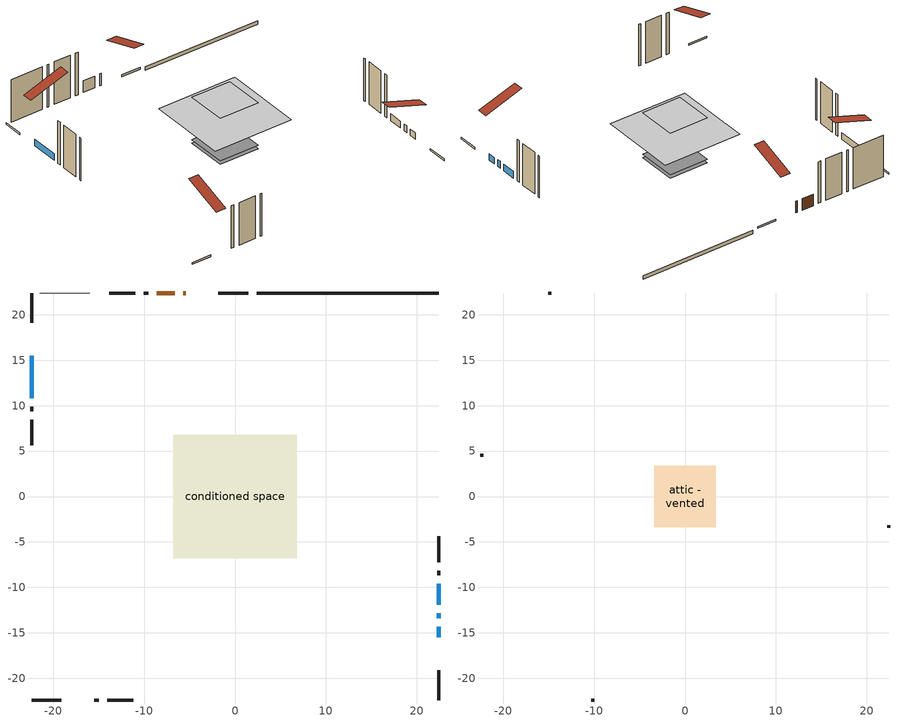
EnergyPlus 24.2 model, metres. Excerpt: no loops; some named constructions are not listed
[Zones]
conditioned space
 floor adiabatic (Floor2 construction): -3.39,-3.39 -3.39,3.39 3.39,3.39 3.39,-3.39 z0.61
 floor adiabatic (AdiabaticFloorConstruction): -6.77,-6.77 -6.77,6.77 6.77,6.77 6.77,-6.77 z5.49
 floor foundation (Slab1 construction): -3.39,-3.39 -3.39,3.39 3.39,3.39 3.39,-3.39 z0
 wall outside (RimJoist1 construction): 1.47,22.4 -1.83,22.4 / -22.4,-22.4 -19.1,-22.4 / -22.4,22.4 -22.4,19.1 / 22.4,-22.4 22.4,-19.1 z0.61:0.91
 wall outside (AdiabaticWallConstruction 1): -5.42,22.4 -5.7,22.4 / -6.62,22.4 -8.61,22.4 z0.61:2.64
 wall outside (AdiabaticWallConstruction): -22.4,15.5 -22.4,10.83 / 22.4,-13.41 22.4,-12.85 / 22.4,-11.92 22.4,-9.58 z0.61:1.78; 22.4,-15.5 22.4,-14.33 z0.61:1.68
 wall outside (Wall1 construction): -9.54,22.4 -10.04,22.4 / -15.5,-22.4 -15,-22.4 / -22.4,9.9 -22.4,9.4 / 22.4,-8.65 22.4,-8.15 z0.61:7.93
 wall outside (Wall2 construction): -10.96,22.4 -13.82,22.4 / -14.07,-22.4 -11.22,-22.4 / -22.4,8.47 -22.4,5.62 / 22.4,-7.23 22.4,-4.37 z0.61:7.93
 wall foundation (FoundationWall1 construction): 22.4,22.4 2.4,22.4 z0:0.61
 wall adiabatic (Wall5 construction): -15.97,22.4 -21.47,22.4 z0.61:7.93
 window (WindowConstruction): -22.4,15.5 -22.4,10.83 z0.61:1.78
 window (WindowConstruction 1): 22.4,-15.5 22.4,-14.33 z0.61:1.68
 window (WindowConstruction 2): 22.4,-13.4 22.4,-12.85 z0.61:1.78
 window (WindowConstruction 3): 22.4,-11.92 22.4,-9.58 z0.61:1.78
 door (Door): -5.42,22.4 -5.7,22.4 z0.61:2.64
 door (Door 1): -6.62,22.4 -8.61,22.4 z0.61:2.64
 ceiling adiabatic (AdiabaticFloorConstruction): 6.77,-6.77 6.77,6.77 -6.77,6.77 -6.77,-6.77 z5.49
attic - vented
 floor to conditioned space (Floor1 construction Reversed): -3.39,-3.39 -3.39,3.39 3.39,3.39 3.39,-3.39 z7.93
 wall outside (Wall4 construction): -14.75,22.4 -15.04,22.4 / -10.29,-22.4 -10,-22.4 / -22.4,4.69 -22.4,4.4 / 22.4,-3.44 22.4,-3.15 z0.61:7.93
 roof outside (Roof1 construction): -4.49,22.4,7.93 -4.49,15.8,10.12 -2.75,15.8,10.12 -2.75,22.4,7.93; -16.43,-22.4,7.93 -16.43,-15.8,10.12 -18.17,-15.8,10.12 -18.17,-22.4,7.93; -22.4,16.43,7.93 -15.8,16.43,10.12 -15.8,18.17,10.12 -22.4,18.17,7.93; 22.4,-16.43,7.93 15.8,-16.43,10.12 15.8,-18.17,10.12 22.4,-18.17,7.93
[Material] Roughness=Rough; Thermal Absorptance=0.9
Name | Thickness {m} | Conductivity {W/m-K} | Density {kg/m3} | Specific Heat {J/kg-K} | Solar Absorptance | Visible Absorptance
ceiling loosefill ins | 0.0846667 | 0.0480833 | 16.02 | 1046.75 | 0.7 | 0.7
ceiling stud and cavity | 0.1397 | 0.0946744 | 65.682 | 1177.47 | 0.7 | 0.7
gypsum board | 0.0127 | 0.160291 | 801 | 837.4 | 0.6 | 0.6
[Construction]
Floor1 construction: ceiling loosefill ins, ceiling stud and cavity, gypsum board
[Schedule:Day:Interval]
interior lighting schedule day 2: No, 01:00, 0.0927273, 04:00, 0.0772727, 05:00, 0.085, 06:00, 0.139091, 07:00, 0.231818, 08:00, 0.293636, 10:00, 0.316818, 11:00, 0.301364, 12:00, 0.285909, 13:00, 0.278182, 14:00, 0.270455, 15:00, 0.285909, 16:00, 0.316818, 17:00, 0.386364, 18:00, 0.502273, 19:00, 0.664545, 20:00, 0.819091, 21:00, 0.85, 22:00, 0.610455, 23:00, 0.309091, 24:00, 0.139091
interior lighting schedule day 3: No, 01:00, 0.0845455, 04:00, 0.0704545, 05:00, 0.0775, 06:00, 0.126818, 07:00, 0.211364, 08:00, 0.267727, 10:00, 0.288864, 11:00, 0.274773, 12:00, 0.260682, 13:00, 0.253636, 14:00, 0.246591, 15:00, 0.260682, 16:00, 0.288864, 17:00, 0.352273, 18:00, 0.457955, 19:00, 0.605909, 20:00, 0.746818, 21:00, 0.775, 22:00, 0.556591, 23:00, 0.281818, 24:00, 0.126818
interior lighting schedule day 4: No, 01:00, 0.0763636, 04:00, 0.0636364, 05:00, 0.07, 06:00, 0.114545, 07:00, 0.190909, 08:00, 0.241818, 10:00, 0.260909, 11:00, 0.248182, 12:00, 0.235455, 13:00, 0.229091, 14:00, 0.222727, 15:00, 0.235455, 16:00, 0.260909, 17:00, 0.318182, 18:00, 0.413636, 19:00, 0.547273, 20:00, 0.674545, 21:00, 0.7, 22:00, 0.502727, 23:00, 0.254545, 24:00, 0.114545
interior lighting schedule day 5: No, 01:00, 0.0727273, 04:00, 0.0606061, 05:00, 0.0666667, 06:00, 0.109091, 07:00, 0.181818, 08:00, 0.230303, 10:00, 0.248485, 11:00, 0.236364, 12:00, 0.224242, 13:00, 0.218182, 14:00, 0.212121, 15:00, 0.224242, 16:00, 0.248485, 17:00, 0.30303, 18:00, 0.393939, 19:00, 0.521212, 20:00, 0.642424, 21:00, 0.666667, 22:00, 0.478788, 23:00, 0.242424, 24:00, 0.109091
interior lighting schedule day 6: No, 01:00, 0.0745455, 04:00, 0.0621212, 05:00, 0.0683333, 06:00, 0.111818, 07:00, 0.186364, 08:00, 0.236061, 10:00, 0.254697, 11:00, 0.242273, 12:00, 0.229848, 13:00, 0.223636, 14:00, 0.217424, 15:00, 0.229848, 16:00, 0.254697, 17:00, 0.310606, 18:00, 0.403788, 19:00, 0.534242, 20:00, 0.658485, 21:00, 0.683333, 22:00, 0.490758, 23:00, 0.248485, 24:00, 0.111818
interior lighting schedule day 7: No, 01:00, 0.08, 04:00, 0.0666667, 05:00, 0.0733333, 06:00, 0.12, 07:00, 0.2, 08:00, 0.253333, 10:00, 0.273333, 11:00, 0.26, 12:00, 0.246667, 13:00, 0.24, 14:00, 0.233333, 15:00, 0.246667, 16:00, 0.273333, 17:00, 0.333333, 18:00, 0.433333, 19:00, 0.573333, 20:00, 0.706667, 21:00, 0.733333, 22:00, 0.526667, 23:00, 0.266667, 24:00, 0.12
interior lighting schedule day 8: No, 01:00, 0.0890909, 04:00, 0.0742424, 05:00, 0.0816667, 06:00, 0.133636, 07:00, 0.222727, 08:00, 0.282121, 10:00, 0.304394, 11:00, 0.289545, 12:00, 0.274697, 13:00, 0.267273, 14:00, 0.259848, 15:00, 0.274697, 16:00, 0.304394, 17:00, 0.371212, 18:00, 0.482576, 19:00, 0.638485, 20:00, 0.78697, 21:00, 0.816667, 22:00, 0.586515, 23:00, 0.29697, 24:00, 0.133636
interior lighting schedule day 9: No, 01:00, 0.0972727, 04:00, 0.0810606, 05:00, 0.0891667, 06:00, 0.145909, 07:00, 0.243182, 08:00, 0.30803, 10:00, 0.332348, 11:00, 0.316136, 12:00, 0.299924, 13:00, 0.291818, 14:00, 0.283712, 15:00, 0.299924, 16:00, 0.332348, 17:00, 0.405303, 18:00, 0.526894, 19:00, 0.697121, 20:00, 0.859242, 21:00, 0.891667, 22:00, 0.640379, 23:00, 0.324242, 24:00, 0.145909
interior lighting schedule day 10: No, 01:00, 0.105455, 04:00, 0.0878788, 05:00, 0.0966667, 06:00, 0.158182, 07:00, 0.263636, 08:00, 0.333939, 10:00, 0.360303, 11:00, 0.342727, 12:00, 0.325152, 13:00, 0.316364, 14:00, 0.307576, 15:00, 0.325152, 16:00, 0.360303, 17:00, 0.439394, 18:00, 0.571212, 19:00, 0.755758, 20:00, 0.931515, 21:00, 0.966667, 22:00, 0.694242, 23:00, 0.351515, 24:00, 0.158182
interior lighting schedule day 11: No, 01:00, 0.109091, 04:00, 0.0909091, 05:00, 0.1, 06:00, 0.163636, 07:00, 0.272727, 08:00, 0.345455, 10:00, 0.372727, 11:00, 0.354545, 12:00, 0.336364, 13:00, 0.327273, 14:00, 0.318182, 15:00, 0.336364, 16:00, 0.372727, 17:00, 0.454545, 18:00, 0.590909, 19:00, 0.781818, 20:00, 0.963636, 21:00, 1, 22:00, 0.718182, 23:00, 0.363636, 24:00, 0.163636
occupants schedule day: No, 05:00, 0.426829, 06:00, 0.719512, 07:00, 1, 08:00, 0.670732, 09:00, 0.329268, 14:00, 0.170732, 15:00, 0.231707, 16:00, 0.329268, 17:00, 0.5, 18:00, 0.670732, 19:00, 0.829268, 21:00, 1, 22:00, 0.853659, 23:00, 0.646341, 24:00, 0.426829
occupants schedule default day; mech vent bath fan 0 schedule default day; mech vent range fan 0 schedule default day; misc plug loads schedule default day; clothes dryer exhaust 0 schedule default day; cooling season schedule day; cooling season schedule day 2; cooling season schedule default day; exterior lighting schedule default day; natural vent schedule default day: No, 24:00, 0
mech vent bath fan 0 schedule day: No, 07:00, 0, 15:00, 1, 24:00, 0
mech vent range fan 0 schedule day: No, 18:00, 0, 19:00, 1, 20:00, 0.2, 24:00, 0
misc plug loads schedule day: No, 06:00, 0.705882, 07:00, 0.745098, 08:00, 0.803922, 15:00, 0.823529, 16:00, 0.862745, 17:00, 0.921569, 18:00, 0.980392, 19:00, 1, 20:00, 0.980392, 21:00, 0.941176, 22:00, 0.862745, 23:00, 0.784314, 24:00, 0.72549
clothes dryer exhaust 0 schedule day: No, 01:00, 0.123457, 02:00, 0.0740741, 03:00, 0.0493827, 04:00, 0.0246914, 05:00, 0.0493827, 06:00, 0.0740741, 07:00, 0.197531, 08:00, 0.395062, 09:00, 0.592593, 10:00, 0.839506, 11:00, 0.962963, 12:00, 1, 13:00, 0.91358, 14:00, 0.82716, 15:00, 0.716049, 16:00, 0.753086, 17:00, 0.679012, 18:00, 0.666667, 20:00, 0.62963, 21:00, 0.641975, 22:00, 0.666667, 23:00, 0.54321, 24:00, 0.296296
cooling season schedule day 1: No, 24:00, 1
exterior lighting schedule day: No, 01:00, 0.566667, 03:00, 0.524167, 05:00, 0.495833, 06:00, 0.5525, 07:00, 0.623333, 08:00, 0.580833, 09:00, 0.439167, 10:00, 0.354167, 12:00, 0.34, 13:00, 0.354167, 14:00, 0.396667, 15:00, 0.425, 16:00, 0.495833, 17:00, 0.623333, 18:00, 0.793333, 19:00, 0.906667, 20:00, 0.963333, 21:00, 0.991667, 22:00, 0.920833, 23:00, 0.793333, 24:00, 0.665833
exterior lighting schedule day 1: No, 01:00, 0.528571, 03:00, 0.488929, 05:00, 0.4625, 06:00, 0.515357, 07:00, 0.581429, 08:00, 0.541786, 09:00, 0.409643, 10:00, 0.330357, 12:00, 0.317143, 13:00, 0.330357, 14:00, 0.37, 15:00, 0.396429, 16:00, 0.4625, 17:00, 0.581429, 18:00, 0.74, 19:00, 0.845714, 20:00, 0.898571, 21:00, 0.925, 22:00, 0.858929, 23:00, 0.74, 24:00, 0.621071
exterior lighting schedule day 10: No, 01:00, 0.552381, 03:00, 0.510952, 05:00, 0.483333, 06:00, 0.538571, 07:00, 0.607619, 08:00, 0.56619, 09:00, 0.428095, 10:00, 0.345238, 12:00, 0.331429, 13:00, 0.345238, 14:00, 0.386667, 15:00, 0.414286, 16:00, 0.483333, 17:00, 0.607619, 18:00, 0.773333, 19:00, 0.88381, 20:00, 0.939048, 21:00, 0.966667, 22:00, 0.897619, 23:00, 0.773333, 24:00, 0.649048
exterior lighting schedule day 11: No, 01:00, 0.571429, 03:00, 0.528571, 05:00, 0.5, 06:00, 0.557143, 07:00, 0.628571, 08:00, 0.585714, 09:00, 0.442857, 10:00, 0.357143, 12:00, 0.342857, 13:00, 0.357143, 14:00, 0.4, 15:00, 0.428571, 16:00, 0.5, 17:00, 0.628571, 18:00, 0.8, 19:00, 0.914286, 20:00, 0.971429, 21:00, 1, 22:00, 0.928571, 23:00, 0.8, 24:00, 0.671429
exterior lighting schedule day 2: No, 01:00, 0.485714, 03:00, 0.449286, 05:00, 0.425, 06:00, 0.473571, 07:00, 0.534286, 08:00, 0.497857, 09:00, 0.376429, 10:00, 0.303571, 12:00, 0.291429, 13:00, 0.303571, 14:00, 0.34, 15:00, 0.364286, 16:00, 0.425, 17:00, 0.534286, 18:00, 0.68, 19:00, 0.777143, 20:00, 0.825714, 21:00, 0.85, 22:00, 0.789286, 23:00, 0.68, 24:00, 0.570714
exterior lighting schedule day 3: No, 01:00, 0.442857, 03:00, 0.409643, 05:00, 0.3875, 06:00, 0.431786, 07:00, 0.487143, 08:00, 0.453929, 09:00, 0.343214, 10:00, 0.276786, 12:00, 0.265714, 13:00, 0.276786, 14:00, 0.31, 15:00, 0.332143, 16:00, 0.3875, 17:00, 0.487143, 18:00, 0.62, 19:00, 0.708571, 20:00, 0.752857, 21:00, 0.775, 22:00, 0.719643, 23:00, 0.62, 24:00, 0.520357
exterior lighting schedule day 4: No, 01:00, 0.4, 03:00, 0.37, 05:00, 0.35, 06:00, 0.39, 07:00, 0.44, 08:00, 0.41, 09:00, 0.31, 10:00, 0.25, 12:00, 0.24, 13:00, 0.25, 14:00, 0.28, 15:00, 0.3, 16:00, 0.35, 17:00, 0.44, 18:00, 0.56, 19:00, 0.64, 20:00, 0.68, 21:00, 0.7, 22:00, 0.65, 23:00, 0.56, 24:00, 0.47
exterior lighting schedule day 5: No, 01:00, 0.380952, 03:00, 0.352381, 05:00, 0.333333, 06:00, 0.371429, 07:00, 0.419048, 08:00, 0.390476, 09:00, 0.295238, 10:00, 0.238095, 12:00, 0.228571, 13:00, 0.238095, 14:00, 0.266667, 15:00, 0.285714, 16:00, 0.333333, 17:00, 0.419048, 18:00, 0.533333, 19:00, 0.609524, 20:00, 0.647619, 21:00, 0.666667, 22:00, 0.619048, 23:00, 0.533333, 24:00, 0.447619
exterior lighting schedule day 6: No, 01:00, 0.390476, 03:00, 0.36119, 05:00, 0.341667, 06:00, 0.380714, 07:00, 0.429524, 08:00, 0.400238, 09:00, 0.302619, 10:00, 0.244048, 12:00, 0.234286, 13:00, 0.244048, 14:00, 0.273333, 15:00, 0.292857, 16:00, 0.341667, 17:00, 0.429524, 18:00, 0.546667, 19:00, 0.624762, 20:00, 0.66381, 21:00, 0.683333, 22:00, 0.634524, 23:00, 0.546667, 24:00, 0.45881
exterior lighting schedule day 7: No, 01:00, 0.419048, 03:00, 0.387619, 05:00, 0.366667, 06:00, 0.408571, 07:00, 0.460952, 08:00, 0.429524, 09:00, 0.324762, 10:00, 0.261905, 12:00, 0.251429, 13:00, 0.261905, 14:00, 0.293333, 15:00, 0.314286, 16:00, 0.366667, 17:00, 0.460952, 18:00, 0.586667, 19:00, 0.670476, 20:00, 0.712381, 21:00, 0.733333, 22:00, 0.680952, 23:00, 0.586667, 24:00, 0.492381
exterior lighting schedule day 8: No, 01:00, 0.466667, 03:00, 0.431667, 05:00, 0.408333, 06:00, 0.455, 07:00, 0.513333, 08:00, 0.478333, 09:00, 0.361667, 10:00, 0.291667, 12:00, 0.28, 13:00, 0.291667, 14:00, 0.326667, 15:00, 0.35, 16:00, 0.408333, 17:00, 0.513333, 18:00, 0.653333, 19:00, 0.746667, 20:00, 0.793333, 21:00, 0.816667, 22:00, 0.758333, 23:00, 0.653333, 24:00, 0.548333
exterior lighting schedule day 9: No, 01:00, 0.509524, 03:00, 0.47131, 05:00, 0.445833, 06:00, 0.496786, 07:00, 0.560476, 08:00, 0.522262, 09:00, 0.394881, 10:00, 0.318452, 12:00, 0.305714, 13:00, 0.318452, 14:00, 0.356667, 15:00, 0.382143, 16:00, 0.445833, 17:00, 0.560476, 18:00, 0.713333, 19:00, 0.815238, 20:00, 0.86619, 21:00, 0.891667, 22:00, 0.827976, 23:00, 0.713333, 24:00, 0.59869
